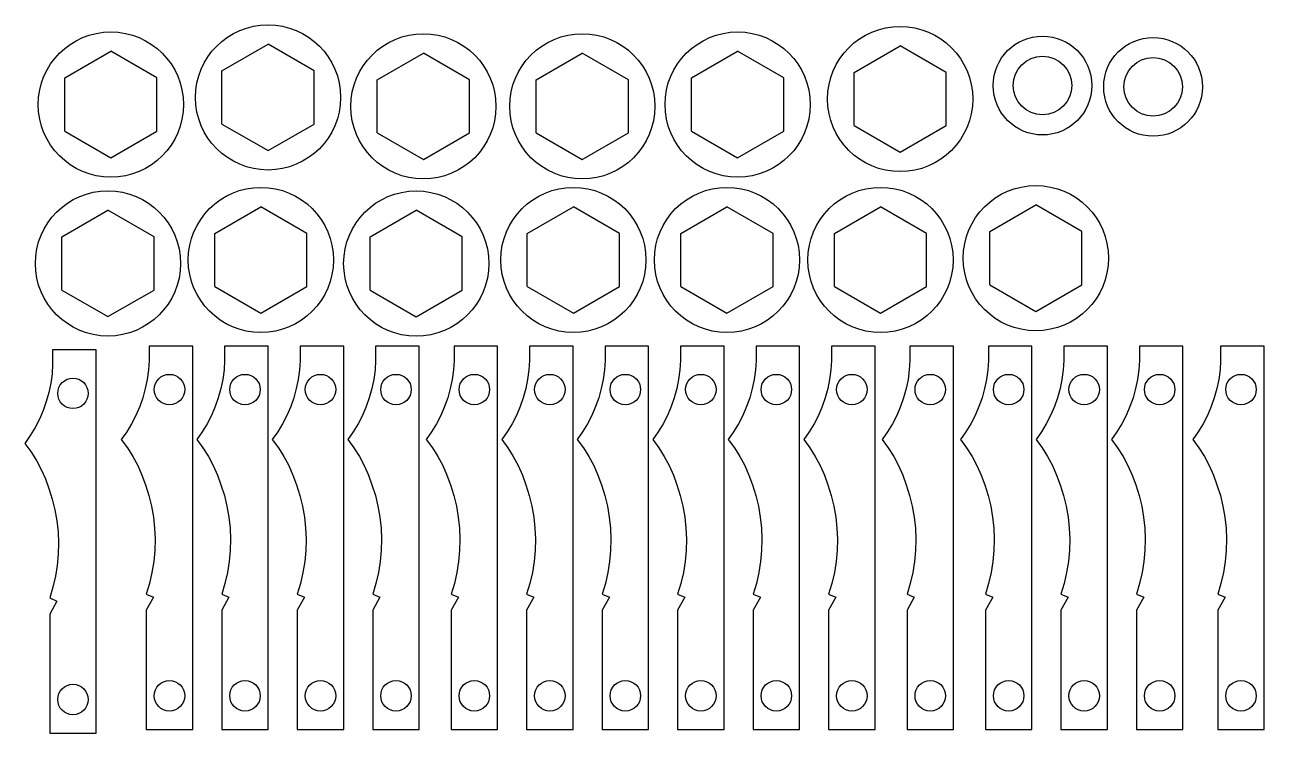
# Model space of a CAD drawing. Extents: x 3 to 2755, y -391 to 1036.
# Drawn here: x 2.6 to 429.5, y -390.6 to -146.7 of the extents above.
import ezdxf

# ---------------------------------------------------------------- set-up
doc = ezdxf.new("R2010")
doc.units = 0
doc.layers.get('0').update_dxf_attribs({"linetype": 'CONTINUOUS'})

# ---------------------------------------------------------------- blocks, each defined once
blk = doc.blocks.new('6MM_2X_01_04_02_BEARING_SP')
for radius in [17, 10.1]:
    blk.add_circle((17, 17), radius)
blk = doc.blocks.new('6MM_15X_01_04_07_FIXED_KNI')
for p, q in [((24.58, 132), (9.58, 132)), ((9.58, 132), (9.58, 127)), ((24.58, 0), (24.58, 132)), ((9.58, 127), (9.37, 123.75)), ((8.93, 120.52), (8.27, 117.33)), ((9.37, 123.75), (8.93, 120.52)), ((8.27, 117.33), (7.4, 114.2)), ((6.32, 111.13), (5.04, 108.13)), ((7.4, 114.2), (6.32, 111.13)), ((5.04, 108.13), (3.55, 105.24)), ((1.87, 102.45), (0, 99.78)), ((3.55, 105.24), (1.87, 102.45)), ((0, 99.78), (2.11, 96.93)), ((2.11, 96.93), (4, 93.94)), ((4, 93.94), (5.67, 90.82)), ((5.67, 90.82), (7.11, 87.58)), ((7.11, 87.58), (8.32, 84.25)), ((8.32, 84.25), (9.48, 80.59)), ((9.48, 80.59), (10.39, 76.87)), ((10.39, 76.87), (11.05, 73.09)), ((11.05, 73.09), (11.46, 69.28)), ((11.46, 69.28), (11.62, 65.45)), ((11.62, 65.45), (11.51, 61.61)), ((11.51, 61.61), (11.16, 57.79)), ((11.16, 57.79), (10.55, 54.01)), ((10.55, 54.01), (9.69, 50.27)), ((9.69, 50.27), (8.58, 46.6)), ((8.58, 46.6), (11.08, 45.5)), ((11.08, 45.5), (8.58, 41.03)), ((8.58, 41.03), (8.58, 0)), ((8.58, 0), (24.58, 0))]:
    blk.add_line(p, q)
for centre in [(16.58, 117), (16.58, 11.59)]:
    blk.add_circle(centre, 5.25)
blk = doc.blocks.new('6MM_13X_01_04_06_KNIFESPA2')
for p, q in [((9.13, 34.16), (25, 43.33)), ((40.87, 34.16), (25, 43.33)), ((9.13, 15.84), (9.13, 34.16)), ((40.87, 15.84), (40.87, 34.16)), ((9.13, 15.84), (25, 6.68)), ((25, 6.68), (40.87, 15.84))]:
    blk.add_line(p, q)
blk.add_circle((25, 25), 25)

msp = doc.modelspace()

# ---------------------------------------------------------------- block references
for name, p in [('6MM_13X_01_04_06_KNIFESPA2', (7.28, -199.17)), ('6MM_13X_01_04_06_KNIFESPA2', (61.4, -196.71)), ('6MM_13X_01_04_06_KNIFESPA2', (223.13, -199.17)), ('6MM_13X_01_04_06_KNIFESPA2', (279.09, -197.27)), ('6MM_13X_01_04_06_KNIFESPA2', (114.9, -199.79)), ('6MM_13X_01_04_06_KNIFESPA2', (169.63, -199.79)), ('6MM_2X_01_04_02_BEARING_SP', (336.11, -184.63)), ('6MM_2X_01_04_02_BEARING_SP', (374.19, -185.08)), ('6MM_13X_01_04_06_KNIFESPA2', (6.27, -253.87)), ('6MM_13X_01_04_06_KNIFESPA2', (58.94, -252.67)), ('6MM_13X_01_04_06_KNIFESPA2', (112.44, -253.9)), ('6MM_13X_01_04_06_KNIFESPA2', (166.55, -252.67)), ('6MM_13X_01_04_06_KNIFESPA2', (219.44, -252.67)), ('6MM_13X_01_04_06_KNIFESPA2', (272.32, -252.67)), ('6MM_13X_01_04_06_KNIFESPA2', (325.82, -252.06)), ('6MM_15X_01_04_07_FIXED_KNI', (2.64, -390.6)), ('6MM_15X_01_04_07_FIXED_KNI', (35.88, -389.3)), ('6MM_15X_01_04_07_FIXED_KNI', (61.88, -389.3)), ('6MM_15X_01_04_07_FIXED_KNI', (87.88, -389.3)), ('6MM_15X_01_04_07_FIXED_KNI', (113.88, -389.3)), ('6MM_15X_01_04_07_FIXED_KNI', (140.88, -389.3)), ('6MM_15X_01_04_07_FIXED_KNI', (166.88, -389.3)), ('6MM_15X_01_04_07_FIXED_KNI', (192.88, -389.3)), ('6MM_15X_01_04_07_FIXED_KNI', (218.88, -389.3)), ('6MM_15X_01_04_07_FIXED_KNI', (244.88, -389.3)), ('6MM_15X_01_04_07_FIXED_KNI', (270.88, -389.3)), ('6MM_15X_01_04_07_FIXED_KNI', (297.88, -389.3)), ('6MM_15X_01_04_07_FIXED_KNI', (324.88, -389.3)), ('6MM_15X_01_04_07_FIXED_KNI', (350.88, -389.3)), ('6MM_15X_01_04_07_FIXED_KNI', (376.88, -389.3)), ('6MM_15X_01_04_07_FIXED_KNI', (404.88, -389.3))]:
    msp.add_blockref(name, p)

doc.saveas('drawing.dxf')
